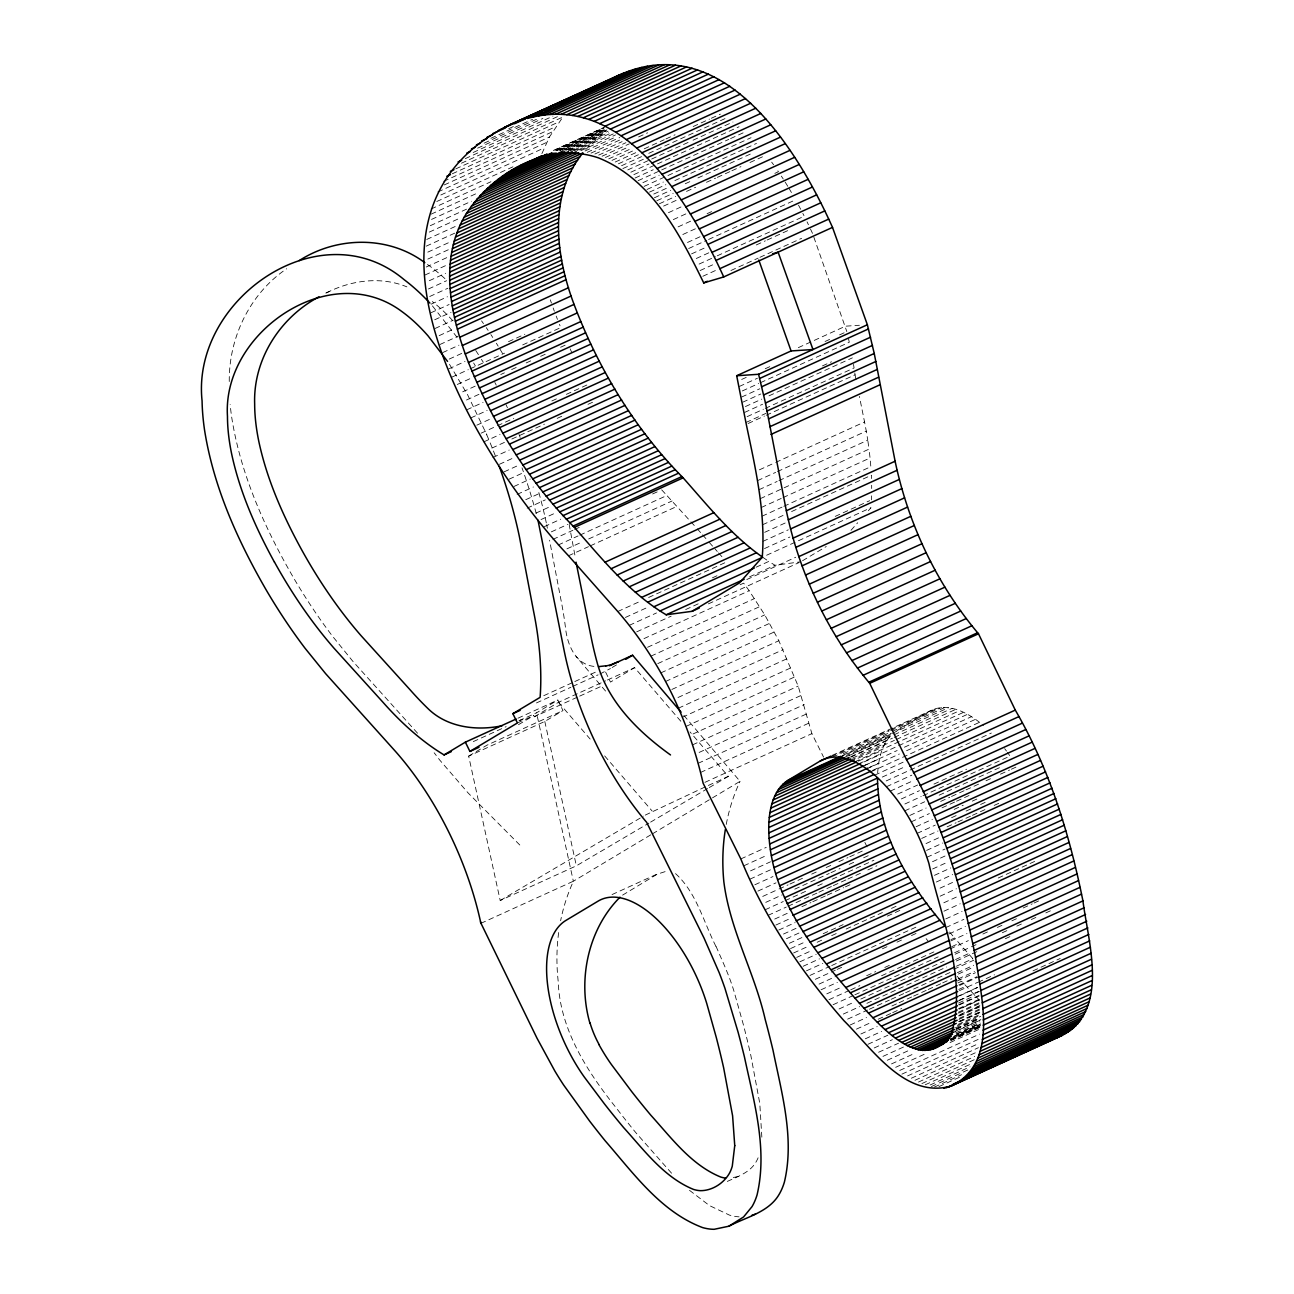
<?xml version="1.0" encoding="UTF-8"?>
<svg xmlns="http://www.w3.org/2000/svg" width="1294" height="1294" viewBox="0 0 1294 1294"><rect width="100%" height="100%" fill="white"/><g stroke="black" fill="none" stroke-linecap="round" stroke-linejoin="round"><path stroke-width="0.75" stroke-dasharray="5 3.75" d="M761.842 1137.151L759.788 1103.41L750.811 1055.322A581.766 290.535 65.5 0 0 743.387 1024.751L733.941 991.091A110.362 55.124 65.5 0 0 725.708 968.753M871.477 499.872L871.574 495.861M229.264 381.52C228.812 337.491 249.904 293.625 286.653 268.748M877.672 772.858C878.513 759.271 881.683 744.681 891.647 734.749L846.325 755.389M541.911 153.614L549.4 137.035L562.858 117.026L459.516 164.079M850.999 530.297L857.679 522.76M868.355 510.709L871.024 507.701L765.87 555.579M585.842 149.408L606.918 129.853L561.596 150.492M622.592 895.124L657.287 874.162L666.911 871.056M518.943 720.823L536.541 712.816L557.843 700.038L562.987 710.568L544.806 721.454L468.671 756.133L500.212 900.511L576.364 865.832L648.876 823.13M599.898 674.045L610.444 668.513M612.159 667.494L617.254 664.437M518.473 724.689L533.743 715.533L534.357 716.763L577.868 696.948M468.671 756.133L486.851 745.231L562.987 710.568M534.357 716.763L558.474 702.318L605.608 680.838M802.523 560.755L826.268 546.521M680.806 721.243L634.61 667.639L610.493 682.084L605.349 671.57M650.736 834.856L573.355 881.246L536.541 712.816M652.451 833.837L740.055 781.333L683.701 715.21M896.888 730.706L929.027 711.457C947.612 701.024 969.206 713.204 983.456 725.611M500.212 900.511L643.522 816.126M645.253 815.107L706.54 786.283M650.607 822.111L707.575 788.564M709.306 787.545L728.296 776.368L690.042 731.951M326.428 292.881C350.949 280.248 380.921 276.075 406.882 286.864M727.293 1181.422C737.968 1176.505 750.763 1172.186 756.569 1161.025A72.787 36.345 65.5 0 0 758.624 1156.432M508.785 128.64L514.219 126.149M490.895 138.296L532.594 119.307M484.134 143.149L538.53 118.385M477.615 148.163L542.882 118.433M473.151 152.498L552.926 116.169M465.306 158.628L557.763 116.525M455.779 168.867L559.121 121.798M452.302 173.784L555.627 126.731M443.616 181.338L552.392 131.81M444.246 184.929L549.4 137.035M437.873 191.949L546.65 142.421M440.817 195.006L544.159 147.937M436.757 201.508L514.721 166.004M553.331 150.492L604.088 127.378M554.948 150.039L603.91 127.734M555.272 150.072L604.217 127.782M556.21 150.169L603.344 128.704M556.501 150.379L603.635 128.915M557.229 150.476L604.363 129.012M559.024 150.023L604.363 129.384M560.237 150.023L605.56 129.384M431.145 208.981L490.96 181.726M559.704 150.702L606.854 129.238M562.162 150.767L605.673 130.953M564.944 150.217L603.02 132.878M566.384 150.185L608.083 131.195M568.406 150.055L599.235 136.016M568.762 150.622L608.633 132.473M431.209 214.125L478.343 192.66M570.233 150.816L595.628 139.251M572.886 150.444L610.962 133.104M574.051 150.816L592.183 142.566M576.978 150.444L613.243 133.929M579.858 150.072L588.932 145.947M581.022 150.622L615.475 134.932M431.533 219.414L471.404 201.249M585.034 150.994L615.847 136.954M587.169 152.369L619.794 137.504M430.287 225.69L466.536 209.175M591.067 153.096L621.88 139.073M594.9 154.018L622.107 141.628M429.284 232.095L460.114 218.055M598.701 155.102L625.892 142.712M638.589 136.938L647.647 132.797M602.082 156.218L629.288 143.844M605.43 157.48L628.997 146.74M426.729 239.455L455.747 226.256M608.73 158.871L632.313 148.131M611.997 160.391L633.753 150.476M426.244 246.151L455.245 232.936M325.764 293.075L329.388 291.425M615.232 162.025L636.988 152.126M644.234 148.826L664.178 139.736M665.989 138.911L675.047 134.786M693.18 126.537L709.5 119.097M711.312 118.272L720.386 114.147M618.419 163.804L638.363 154.73M427.813 252.136L451.38 241.412M621.573 165.713L641.517 156.639M648.763 153.339L726.727 117.835M622.883 168.576L644.638 158.677M427.813 259.091L449.568 249.192M627.784 169.918L691.239 141.014M693.066 140.189L732.938 122.024M630.857 172.215L648.99 163.95M426.26 267.001L448.015 257.085M633.898 174.625L655.654 164.726M657.481 163.901L739.052 126.747M635.111 178.006L653.244 169.74M424.95 275.04L448.517 264.3M638.12 180.675L659.875 170.776M661.687 169.935L728.765 139.396M730.576 138.571L745.085 131.956M642.908 182.648L659.228 175.224M429.317 280.701L445.621 273.277M644.072 186.401L751.038 137.698M428.476 288.966L446.608 280.717M647.016 189.458L663.337 182.033M649.491 192.127L665.812 184.702M674.87 180.578L756.456 143.424M653.777 194.068L668.286 187.468M429.689 296.52L447.821 288.271M654.424 197.772L670.745 190.331M685.254 183.732L690.689 181.257M697.935 177.941L750.52 154.002M656.883 200.732L673.203 193.291M431.145 304.171L447.465 296.747M659.342 203.773L675.662 196.348M686.532 191.399L695.606 187.274M706.475 182.308L715.55 178.184M717.361 177.359L730.042 171.584M731.87 170.759L740.928 166.619M749.986 162.494L762.684 156.72M663.596 206.102L678.105 199.502M430.999 312.744L449.131 304.494M668.464 212.669L682.973 206.07M434.719 319.764L451.04 312.323M673.301 219.608L685.998 213.833M774.831 173.38L778.454 171.714L776.513 168.948M435.027 328.498L453.159 320.233M439.167 335.647L453.676 329.048M678.088 226.887L694.409 219.462M707.09 213.688L712.541 211.197M439.895 344.527L458.027 336.262M682.828 234.505L695.509 228.731M442.645 352.615L458.949 345.191M687.502 242.463L700.2 236.689M688.651 248.529L706.783 240.28M708.594 239.455L795.616 199.81M449.196 359.101L461.893 353.327M691.562 253.883L706.071 247.283M448.678 368.919L464.999 361.495M508.51 341.681L524.83 334.24M696.269 258.509L708.95 252.734M699.1 264.073L715.42 256.649M717.232 255.824L804.253 216.195L802.83 213.413M451.978 377.104L468.299 369.68M470.11 368.855L504.563 353.165M522.679 344.916L560.755 327.576L559.445 324.293M700.086 270.543L714.595 263.944M756.294 244.954L765.352 240.83M767.164 240.005L788.919 230.089M457.251 384.48L471.76 377.88M702.836 276.269L717.345 269.67M462.702 391.839L475.383 386.065M500.762 374.5L504.401 372.85M511.648 369.55L518.894 366.251M526.157 362.951L533.403 359.635M540.649 356.335L547.912 353.036M560.593 347.261L566.028 344.786M730.916 270.511L758.106 258.137M759.918 257.312L801.617 238.322M466.471 400.024L479.168 394.233M466.778 409.81L483.083 402.385M470.838 417.93L487.142 410.489M476.839 425.16L491.332 418.56M481.142 433.166L495.651 426.551M497.462 425.726L513.767 418.302M551.842 400.962L557.277 398.487M566.351 394.363L588.107 384.447M483.746 441.917L500.066 434.477M491.898 448.096L504.579 442.322M511.842 439.022L544.467 424.157M557.164 418.383L562.599 415.908M587.977 404.343L595.24 401.043M492.885 457.494L509.205 450.069M499.403 464.303L513.896 457.704M504.175 471.825L518.684 465.225M509.027 479.217L523.536 472.617M798.333 347.649L845.467 326.185L859.41 325.263M741.672 379.465L747.107 376.991M765.239 368.741L770.674 366.267M825.071 341.487L830.505 339.012M839.563 334.887L844.998 332.412M513.944 486.479L530.265 479.039M739.311 386.469L757.443 378.22M742.319 390.95L758.64 383.525M760.451 382.7L849.285 342.247L848.088 336.941M517.099 494.405L533.419 486.981M741.624 397.048L759.756 388.782M525.736 499.71L540.245 493.111M742.659 402.24L760.791 393.991M822.434 365.911L831.492 361.786M745.425 406.559L761.745 399.134M768.992 395.835L852.39 357.856M527.176 508.154L545.308 499.888M744.503 412.479L762.619 404.229M747.107 416.668L763.428 409.244M765.239 408.419L854.072 367.965L853.28 362.935M535.894 513.12L550.403 506.504M746.023 422.459L765.967 413.368M748.094 423.51L764.414 416.086M766.226 415.261L855.059 374.807L854.8 372.915M541.021 519.557L555.53 512.942M544.353 526.626L560.674 519.201M551.341 531.866L567.662 524.426M552.91 539.372L572.854 530.297M574.665 529.472L580.1 526.998M652.613 493.968L658.064 491.494M558.102 545.049L578.046 535.959M579.858 535.134L666.879 495.505L695.946 527.321M566.934 548.85L581.443 542.251M588.689 538.951L672.087 500.972M568.519 555.757L588.463 546.683M590.274 545.858L677.296 506.229M759.4 469.835L773.893 463.236M775.704 462.411L864.554 421.957L859.41 396.417M757.508 480.656L775.64 472.391M777.451 471.566L866.284 431.112L864.554 421.957M758.996 489.714L777.128 481.465M778.939 480.64L867.773 440.17L866.284 431.112M760.257 498.675L869.034 449.131L867.773 440.17M761.276 507.507L781.22 498.433M783.032 497.608L870.053 457.979L869.034 449.131M762.053 516.209L781.997 507.135M783.808 506.31L870.83 466.681L870.053 457.979M762.57 524.766L784.326 514.866M791.588 511.567L871.363 475.238L871.477 478.586M764.673 532.335L786.428 522.436M762.894 541.377L788.289 529.828M617.788 611.512L641.371 600.788M648.617 597.488L724.753 562.809M764.511 548.575L789.89 537.026M835.212 516.387L869.665 500.697M625.406 617.448L648.973 606.724M712.428 577.82L717.879 575.345M756.149 567.193L768.83 561.402L774.977 565.268L800.824 561.774M629.305 625.342L656.495 612.952M749.598 576.817L774.977 565.268M746.8 579.534L795.745 557.245M636.713 631.844L671.165 616.154M685.674 609.555L698.356 603.78M740.055 584.791L743.678 583.141L749.161 590.727L764.754 614.893L778.842 640.74L798.188 686.095L811.888 733.633L823.566 757.087M708.368 603.877L799.013 562.599M644.008 638.605L749.161 590.727M647.55 647.275L754.515 598.556M543.771 695.687L572.983 682.391M574.811 681.55L596.728 671.57M536.444 702.949L570.897 687.26M572.708 686.435L598.087 674.87M650.931 656.155L759.707 606.627M517.956 718.202L557.843 700.038M607.42 680.013L634.61 667.639M473.297 741.608L506.164 726.646M517.422 722.958L533.743 715.533M579.68 696.123L601.435 686.224M657.789 663.596L764.754 614.893M660.862 672.88L769.639 623.336M665.553 681.501L774.33 631.957M671.877 689.443L778.842 640.74M677.991 697.515L783.145 649.637M678.46 708.174L787.237 658.63M682.342 717.264L791.119 667.736M685.998 726.419L794.775 676.891M693.034 733.973L798.188 686.095M692.565 744.859L801.342 695.315M699.116 752.445L804.27 704.551M698.145 763.314L806.922 713.77M700.523 772.486L809.316 722.942M704.923 782.352L811.888 733.633M708.352 785.442L728.296 776.368M832.204 755.356L934.947 708.788M831.169 756.699L889.188 730.285M891 729.46L938.134 707.996M832.673 757.071L888.881 731.482M890.693 730.657L941.45 707.543M843.364 753.69L890.515 732.226M892.326 731.385L944.895 707.446M842.507 755.486L891.453 733.197M839.677 757.249L890.547 734.216M892.262 733.31L948.47 707.721M845.16 757.055L892.294 735.59M894.122 734.766L952.125 708.336M849.414 755.421L889.301 737.256M480.883 923.35L573.452 881.182A200.327 173.137 57.6 0 0 560.625 920.73M850.902 756.602L887.15 740.087M850.724 757.2L892.423 738.211M894.235 737.386L955.878 709.306M852.568 758.074L885.209 743.225M850.918 760.176L894.429 740.362M896.241 739.537L959.695 710.632M858.084 758.219L883.462 746.654M854.8 761.842L963.577 712.315M858.359 761.131L881.926 750.407M858.731 763.864L896.807 746.525M898.618 745.7L967.508 714.32M864.311 761.842L880.616 754.402M862.71 766.21L897.146 750.52M904.409 747.22L971.487 716.666M865.039 765.272L879.532 758.672M869.617 767.293L878.691 763.169M866.705 768.879L899.33 754.014M906.593 750.714L975.482 719.335M872.625 770.383L878.06 767.908M870.7 771.871L979.477 722.327M612.046 894.575L659.794 872.835M874.679 775.155L903.681 761.94M882.265 777.079L905.832 766.339M886.196 780.929L991.35 733.051M886.455 786.72L911.833 775.155M740.815 858.941L766.21 847.376M890.288 791.119L913.855 780.379M897.664 794.095L917.608 785.021M743.856 865.783L767.423 855.059M901.336 798.948L919.452 790.683M933.961 784.083L966.602 769.218M750.536 870.878L770.48 861.804M904.878 803.995L921.199 796.554M923.01 795.729L1010.032 756.1L1007.363 752.315M749.97 879.144L771.725 869.244M904.7 810.869L924.644 801.795M939.153 795.179L1000.796 767.116M754.839 884.789L772.971 876.539M909.844 815.446L926.148 808.022M940.657 801.423L949.731 797.298M951.543 796.457L964.224 790.683M966.036 789.858L978.733 784.083M985.979 780.783L991.43 778.292M1000.488 774.168L1009.546 770.043M1011.374 769.218L1016.809 766.744M757.896 891.097L776.012 882.848M911.219 821.852L929.351 813.586M942.032 807.812L954.729 802.037M956.541 801.212L969.238 795.422M762.732 896.418L777.241 889.803M779.053 888.978L788.127 884.853M789.938 884.028L802.62 878.254M811.694 874.129L817.129 871.638M826.187 867.514L831.638 865.039M838.884 861.739L847.958 857.615M849.77 856.79L862.451 850.999M916.087 826.737L932.392 819.296M954.147 809.397L963.221 805.256M972.279 801.132L979.542 797.832M765.757 902.371L782.077 894.93M794.775 889.156L829.211 873.466M831.023 872.641L840.097 868.517M849.155 864.392L854.606 861.917M863.664 857.776L869.099 855.302M917.155 833.368L935.287 825.103M951.591 817.679L958.854 814.379M966.1 811.079L973.363 807.763M980.609 804.464L987.856 801.164M765.142 909.779L783.274 901.53M785.086 900.689L808.653 889.965M817.711 885.84L823.162 883.365M832.22 879.224L873.919 860.235M921.684 838.431L937.988 831.007M947.062 826.882L956.12 822.741M957.932 821.916L970.629 816.142M972.441 815.317L985.138 809.543M994.196 805.402L999.631 802.927M768.118 915.343L786.251 907.094M788.062 906.253L802.571 899.654M804.383 898.829L817.08 893.054M818.892 892.229L831.573 886.439M833.385 885.614L846.082 879.839M847.894 879.014L860.591 873.24M867.837 869.94L876.895 865.799M926.035 843.575L940.528 836.959M774.718 919.064L789.211 912.448M801.908 906.673L810.966 902.549M812.778 901.724L825.475 895.933M827.287 895.108L843.607 887.684M845.419 886.859L850.854 884.384M926.569 850.417L942.889 842.976M775.85 925.064L790.343 918.449M926.908 857.291L945.041 849.026M778.778 930.046L795.098 922.622M932.505 861.707L946.998 855.108M783.517 934.042L796.214 928.267M932.618 868.986L947.127 862.37M786.445 938.716L800.954 932.117M934.462 875.342L950.783 867.918M789.389 943.277L803.897 936.678M936.338 882.023L952.643 874.582M790.553 948.567L805.062 941.967M823.194 933.702L843.138 924.628M793.594 952.982L808.087 946.383M817.161 942.258L822.596 939.784M831.654 935.643L837.105 933.168M846.163 929.043L882.427 912.529M891.485 908.404L896.92 905.929M940.042 888.153L954.535 881.554M796.683 957.398L811.192 950.783M887.328 916.103L900.026 910.329M940.123 896.192L956.444 888.752M799.854 961.814L816.174 954.39M803.121 966.278L819.442 958.854M943.827 902.775L958.336 896.176M998.224 878.011L1036.3 860.672M806.486 970.824L822.806 963.383M943.908 911.202L960.213 903.762M809.963 975.433L829.907 966.359M831.719 965.534L916.928 926.714M945.752 918.934L962.073 911.494M815.366 979.299L835.309 970.225M837.121 969.4L842.556 966.925M882.443 948.761L887.878 946.286M896.952 942.145L902.387 939.67M911.461 935.546L916.896 933.071M819.07 984.087L835.374 976.663M945.752 927.588L963.884 919.338M821.059 989.781L837.364 982.34M949.133 933.896L965.453 926.455M826.769 993.873L841.278 987.273M866.656 975.708L875.731 971.584M884.789 967.459L890.223 964.984M950.928 939.622L954.551 937.972L976.161 962.396M950.637 941.013L966.958 933.572M1023.166 907.984L1032.224 903.859M1034.035 903.034L1039.47 900.543M828.969 999.696L848.913 990.622M850.724 989.797L859.798 985.656M881.554 975.757L934.122 951.802M951.834 946.626L959.097 943.326M950.233 948.89L968.365 940.625M982.874 934.025L988.309 931.551M997.383 927.426L1002.818 924.951M1011.876 920.81L1017.327 918.336M833.077 1004.742L853.005 995.652M854.833 994.827L938.215 956.848M954.6 952.724L963.658 948.599M955.182 954.196L969.675 947.58M971.487 946.755L976.938 944.28M1002.316 932.731L1007.751 930.24M1016.825 926.116L1022.26 923.641M1031.318 919.516L1036.753 917.042M1045.827 912.917L1051.262 910.426M839.062 1008.98L853.571 1002.365M860.817 999.065L944.216 961.086M955.538 959.55L968.236 953.759M956.363 961.005L978.118 951.09M1005.325 938.716L1010.76 936.241M843.332 1014.059L859.637 1006.619M866.899 1003.319L946.658 966.99M956.46 966.197L972.781 958.773M953.807 969.287L973.751 960.197M847.651 1019.122L867.595 1010.048M869.406 1009.223L889.35 1000.133M891.162 999.308L903.843 993.533M905.654 992.708L950.993 972.069M957.35 972.684L973.67 965.259M958.353 974.026L972.845 967.427M850.207 1024.977L866.527 1017.553M891.906 1005.988L897.34 1003.513M899.152 1002.688L911.849 996.914M913.661 996.089L926.358 990.314M928.17 989.489L940.851 983.699M942.663 982.874L951.737 978.749M958.158 978.943L974.479 971.503M957.285 980.981L975.417 972.732M856.434 1029.134L870.943 1022.535M878.189 1019.219L890.887 1013.445M892.698 1012.62L901.756 1008.495M957.964 982.906L961.588 981.24L979.364 1000.068L959.42 1009.142M958.886 984.928L977.019 976.679M959.647 985.446L977.779 977.196M860.866 1034.019L877.186 1026.595M958.773 989.441L966.02 986.141M959.485 990.638L977.617 982.372M978.183 982.227L994.504 974.786M956.703 996.881L978.458 986.966M865.314 1038.807L881.635 1031.383M959.598 995.879L977.698 987.419M958.66 1000.521L978.604 991.43M959.533 1000.44L979.477 991.366M867.951 1044.29L887.894 1035.2M958.611 1003.012L974.932 995.571M958.676 1004.694L978.62 995.62M1033.016 970.856L1060.207 958.466M959.355 1004.937L979.299 995.862M958.595 1008.592L978.523 999.518M959.032 1009.174L980.787 999.259M874.21 1047.962L892.342 1039.697M958.385 1012.199L980.14 1002.3M958.563 1013.121L980.318 1003.222M959.873 1014.69L979.817 1005.616M878.61 1052.265L898.554 1043.19M958.385 1015.936L980.14 1006.036M959.744 1015.984L979.687 1006.91M959.372 1018.265L979.315 1009.174M958.967 1019.413L980.723 1009.514M958.757 1021.484L980.512 1011.584M882.977 1056.373L904.732 1046.474M959.113 1021.694L980.868 1011.795M959.841 1021.759L979.784 1012.684M958.029 1024.411L979.784 1014.496M957.382 1025.721L980.949 1014.997M955.36 1027.873L980.739 1016.324M956.525 1028.568L980.092 1017.828M887.28 1060.271L910.847 1049.531M956.169 1028.892L979.736 1018.152M956.201 1029.458L979.768 1018.718M955.522 1031.124L980.901 1019.575M951.494 1033.291L980.496 1020.076M955.732 1032.838L979.736 1021.872M956.234 1033.874L980.27 1023.117M891.517 1063.911L915.084 1053.187M956.784 1034.197L980.351 1023.457M953.516 1036.51L980.706 1024.136M954.099 1036.381L979.477 1024.832M950.265 1038.985L981.078 1024.945M953.5 1037.804L980.69 1025.43M950.589 1039.616L979.59 1026.401M950.847 1039.794L979.865 1026.579M951.608 1039.858L980.852 1026.611M950.556 1040.764L980.237 1027.274M895.674 1067.324L926.504 1053.284M950.071 1042.543L980.884 1028.504M899.751 1070.445L979.526 1034.132M901.902 1074.149L979.865 1038.645M907.579 1075.912L978.296 1043.708M911.332 1078.242L978.41 1047.687M914.971 1080.28L976.614 1052.2M918.481 1082.059L974.689 1056.454M921.894 1083.563L974.463 1059.624M925.178 1084.809L972.312 1063.344M930.143 1084.987L970.031 1066.822M931.389 1086.572L969.465 1069.232M934.333 1087.106L961.539 1074.732M938.991 1086.604L960.746 1076.689M520.01 720.273L522.598 719.157M738.162 1176.472L729.945 1178.268M593.946 666.394C575.07 664.372 567.031 643.733 565.429 627.234A254.756 127.233 65.5 0 0 560.836 599.219L549.562 540.213M762.667 557.229L768.83 561.402M427.457 264.477L431.403 267.324A178.265 89.027 65.5 0 1 446.948 280.507M675.533 873.628C696.706 892.747 703.661 922.476 716.326 947.176M689.508 1190.334L709.452 1205.571L729.347 1215.066A117.77 58.812 65.5 0 0 739.036 1216.845M519.8 845.014L468.104 792.947L439.653 759.966A206.943 103.342 65.5 0 0 434.153 752.784M671.57 1173.205L635.775 1132.606A644.202 321.721 65.5 0 1 616.591 1108.392C587.298 1071.658 559.849 1029.603 558.167 981.078A200.327 173.137 57.6 0 1 558.668 932.473M661.687 489.844L666.879 495.505M432.422 305.885L458.141 338.672M957.172 976.274L961.588 981.24M697.272 528.825L701.267 533.354M702.593 534.859L707.931 540.876M709.258 542.396L717.248 551.438M718.591 552.942L722.586 557.455M417.541 733.213L352.793 661.25L332.251 635.888A333.981 166.797 65.5 0 1 293.35 577.48C264.704 527.903 240.652 474.477 231.739 417.525A178.265 89.027 65.5 0 1 230.17 404.585M558.474 702.318L590.145 739.068M604.654 755.906L652.16 811.047M605.56 691.045L575.943 656.284M949.602 932.02L954.551 937.972M926.116 938.635L928.024 941.061M1004.645 748.628L1006.489 751.054M771.677 162.154L773.618 164.791M481.562 320.88L483.455 323.581M486.269 327.625L488.129 330.423M781.333 176.097L783.242 179.009M475.707 350.448L478.57 354.815M449.471 364.293L467.635 394.832L486.819 434.8M490.911 334.596L492.739 337.459M785.134 182.05L787.981 186.627M481.433 359.328L483.325 362.369M496.362 343.217L498.158 346.161M788.919 188.212L791.718 192.984M499.953 349.089L502.606 353.618M473.636 362.983L475.399 365.992M798.527 205.164L800.695 209.272M494.826 382.442L496.265 385.175M864.861 842.394L867.126 846.988M807.052 221.84L808.427 224.703M810.481 229.022L812.503 233.373M506.1 404.828L507.442 407.739M570.12 348.862L571.624 352.13M556.226 316.124L557.471 319.392M553.169 307.972L554.35 311.223M813.845 237.158L846.826 331.587M550.322 299.852L551.422 303.087M536.25 513.572L535.36 510.24A333.981 166.797 65.5 0 0 522.016 467.862M569.134 524.264L575.474 558.312M544.806 721.454L576.364 865.832M855.059 374.807L856.24 380.695M546.683 524.766L547.378 528.243M871.655 485.266L871.671 488.55M716.019 946.302A97.115 1.763 66.6 0 1 725.837 968.85M726.241 824.424A200.327 173.396 60.5 0 1 740.055 781.333M518.959 434.412A286.395 143.019 65.5 0 1 520.172 437.437M538.838 492.545A286.395 143.019 65.5 0 1 546.715 524.782M452.754 320.686A141.822 70.83 65.5 0 0 444.36 312.032A136.323 68.081 65.5 0 0 432.309 301.583M486.754 434.833A286.395 143.019 65.5 0 1 495.343 455.86"/><path stroke-width="1.5" d="M699.294 608.018L692.047 611.318L666.2 614.796C629.45 592.927 602.147 559.057 574.358 527.386C527.968 480.721 492.933 423.348 468.46 362.466C450.312 315.865 438.197 258.8 466.422 213.461C493.58 171.665 548.591 140.917 598.459 157.868C651.594 179.203 679.916 234.295 703.726 282.901L723.734 276.932L832.511 227.388C796.991 148.147 722.812 28.387 618.856 75.181L510.079 124.709C329.097 213.656 474.849 456.297 568.519 555.757L617.788 611.512C660.15 660.296 688.861 720.321 703.111 783.177L740.815 858.941C765.061 918.74 801.649 972.425 844.028 1020.772C872.124 1048.674 905.185 1099.043 951.041 1086.07L1062.034 1035.475C1110.026 1010.048 1088.205 942.792 1082.932 900.899C1069.572 834.501 1049.499 768.943 1015.289 710.099L978.49 633.785C936.872 584.467 908.372 524.296 895.108 461.23L874.243 353.472L867.368 324.745L832.511 227.388M653.891 606.757L762.667 557.229C731.692 535.667 707.947 505.792 683.135 477.842C634.691 428.961 598.281 368.612 574.051 304.381C555.919 256.228 547.799 195.718 582.931 152.935L474.138 202.479M951.041 1086.07C998.984 1063.231 981.483 998.402 975.514 957.236C962.073 888.525 941.935 820.493 906.496 759.643L869.714 683.329C828.095 633.995 799.595 573.84 786.331 510.758L765.466 403L758.591 374.289L736.69 375.729L746.282 424.335C755.34 467.943 765.822 512.343 762.247 557.245L739.553 582.85L692.047 611.318M768.733 827.545C768.976 810.432 772.583 790.213 788.111 780.25L820.25 760.985C840.728 749.808 863.81 764.722 878.642 778.729C902.533 801.811 918.95 831.848 928.882 863.357C940.948 917.786 967.556 977.471 951.494 1033.291C923.35 1076.64 880.405 1025.98 859.459 1003.303C815.899 953.678 768.846 897.276 768.733 827.545L877.51 778.017C877.655 834.533 909.229 884.514 944.766 926.083L835.989 975.611M620.004 897.195C588.01 929.173 577.447 980.027 589.87 1023.02M274.474 562.065A286.395 143.019 65.5 0 0 334.095 648.294L382.992 702.286A254.756 127.233 65.5 0 0 444.068 754.92L465.371 742.158L516.144 719.027M465.371 742.158L469.916 751.426L517.422 722.958L512.877 713.673L540.116 697.353A254.756 127.233 65.5 0 0 533.646 611.609L519.492 537.156A286.395 143.019 65.5 0 0 499.306 466.487M625.778 659.325L632.588 655.249L681.081 712.137M480.527 921.716L480.883 923.35L480.527 921.716A206.943 103.342 65.5 0 0 395.673 751.636L325.603 673.624L305.06 648.262A333.981 166.797 65.5 0 1 266.143 589.87C237.514 540.277 213.461 486.851 204.533 429.915A178.265 89.027 65.5 0 1 202.074 400.865C191.156 299.804 320.055 208.9 404.197 279.714A178.265 89.027 65.5 0 1 424.853 297.863L429.915 303.12M318.955 296.827C280.054 317.418 253.09 359.441 254.659 403.938A136.323 68.081 65.5 0 0 256.05 424.901A141.806 70.814 65.5 0 0 258.768 441.205C266.887 479.459 282.885 515.562 301.615 549.724A286.395 143.019 65.5 0 0 361.285 635.92L410.182 689.896A254.756 127.233 65.5 0 0 428.54 709.128C447.805 727.6 476.92 731.045 502.137 725.74M602.923 83.334L618.856 75.181M299.221 260.595C336.877 236.317 388.394 235.379 424.804 262.65M480.98 923.285L536.994 1038.176L554.835 1070.995A206.425 103.083 65.5 0 0 563.65 1085.035L589.611 1121.073A645.463 322.352 65.5 0 0 605.042 1140.645C633.413 1173.189 660.749 1211.782 702.593 1227.585A117.722 58.78 65.5 0 0 714.175 1229.3L728.926 1226.194C745.991 1217.104 768.879 1212.397 779.263 1194.152A117.77 58.812 65.5 0 0 784.39 1182.085C794.775 1138.348 781.689 1093.171 773.036 1050.34A644.186 321.705 65.5 0 0 765.175 1019.349C754.548 972.522 729.832 929.788 723.847 881.78A200.327 173.396 60.5 0 1 725.352 829.486M1062.034 1035.475L948.761 1086.992M728.926 1226.194L743.565 1216.975L752.024 1206.623A117.722 58.78 65.5 0 0 757.055 1194.944C767.843 1149.088 753.981 1101.938 744.471 1057.069A645.463 322.352 65.5 0 0 738.065 1032.094L724.963 988.357A206.425 103.099 65.5 0 0 719.124 972.522L704.033 938.069L646.693 822.386A206.943 103.342 65.5 0 1 564.2 650.882L537.997 520.22M504.304 127.394L624.614 72.787M498.513 130.403L607.29 80.859M510.079 124.709L630.356 70.717M492.691 133.686L505.388 127.912M514.446 123.787L525.332 118.838M534.39 114.697L541.636 111.397M545.275 109.747L550.71 107.273M559.768 103.148L570.654 98.182M574.277 96.532L581.524 93.233M521.579 120.245L636.066 68.938M487.013 137.277L492.464 134.802M527.289 118.482L532.999 117.01L641.775 67.482M481.578 141.014L487.029 138.539M532.999 117.01L538.676 115.862L647.453 66.317M476.402 144.896L480.025 143.246M538.676 115.862L544.321 115.004L653.114 65.476M471.453 148.939L475.076 147.29M544.321 115.004L549.966 114.47L658.743 64.926M466.746 153.113L470.369 151.463M549.966 114.47L555.579 114.244L664.356 64.7M555.579 114.244L561.175 114.325L669.952 64.781M458.06 161.928L461.683 160.278M561.175 114.325L566.74 114.713L675.533 65.169M566.74 114.713L572.304 115.425L681.081 65.881M450.344 171.342L453.968 169.692M446.851 176.259L450.474 174.609M572.304 115.425L577.82 116.444L686.596 66.9M577.82 116.444L583.319 117.77L692.096 68.226M583.319 117.77L588.802 119.404L697.579 69.876M588.802 119.404L594.253 121.361L703.03 71.833M594.253 121.361L599.672 123.642L708.449 74.098M599.672 123.642L605.074 126.214L713.851 76.669M519.864 165.875L541.62 155.959M533.193 159.938L542.267 155.814M515.384 168.236L546.683 154.229M510.871 170.824L547.136 154.31M541.992 156.978L547.443 154.504M506.472 173.59L551.794 152.951M546.343 155.814L551.778 153.339M502.218 176.453L552.991 153.323M550.646 154.843L554.269 153.193M498.141 179.381L556.161 152.967M605.074 126.214L610.428 129.109L719.205 79.565M494.243 182.405L561.321 151.867M559.137 153.485L562.761 151.835M490.458 185.56L564.782 151.705M486.835 188.795L568.422 151.641M483.406 192.094L572.239 151.641M610.428 129.109L615.766 132.295L724.543 82.751M480.139 195.475L576.234 151.721M477.065 198.936L578.58 152.708M615.766 132.295L621.055 135.789L729.848 86.261M471.404 206.07L580.181 156.525M468.832 209.741L577.609 160.197M621.055 135.789L626.328 139.59L735.105 90.062M466.422 213.461L575.199 163.934M464.19 217.263L572.967 167.719M626.328 139.59L631.553 143.699L740.33 94.155M462.12 221.112L570.897 171.568M460.227 225.01L569.004 175.483M458.48 228.973L567.257 179.429M631.553 143.699L636.729 148.098L745.522 98.554M456.911 232.985L565.688 183.441M455.504 237.045L564.281 187.501M636.729 148.098L641.889 152.789L750.666 103.245M454.243 241.153L563.019 191.609M453.256 244.906L562.033 195.378M641.889 152.789L646.984 157.755L755.761 108.211M452.382 248.691L561.159 199.163M451.622 252.508L560.399 202.98M646.984 157.755L652.03 162.995L760.807 113.468M450.991 256.358L559.768 206.83M450.474 260.256L559.251 210.712M652.03 162.995L657.045 168.527L765.822 118.983M450.086 264.17L558.862 214.642M449.794 268.149L558.587 218.605M657.045 168.527L661.994 174.302L770.771 124.774M449.633 272.144L558.41 222.617M449.584 276.204L558.361 226.66M661.994 174.302L666.879 180.351L775.672 130.807M449.649 280.297L558.426 230.753M449.811 284.437L558.587 234.893M666.879 180.351L671.715 186.627L780.508 137.099M450.102 288.627L558.879 239.099M450.49 292.865L559.267 243.337M671.715 186.627L676.503 193.162L785.28 143.618M450.975 297.167L559.752 247.623M451.574 301.518L560.351 251.974M676.503 193.162L681.21 199.907L789.987 150.363M452.269 305.918L561.046 256.374M452.949 309.67L561.725 260.126M681.21 199.907L685.836 206.862L794.613 157.318M453.693 313.471L562.469 263.927M454.517 317.321L563.294 267.777M685.836 206.862L690.398 214.011L799.174 164.484M455.423 321.219L564.2 271.675M456.394 325.166L565.171 275.622M457.445 329.145L566.222 279.601M690.398 214.011L694.878 221.371L803.671 171.827M459.758 337.249L568.535 287.705M694.878 221.371L699.294 228.892L808.071 179.348M462.379 345.498L571.155 295.97M699.294 228.892L703.596 236.576L812.373 187.032M465.274 353.925L574.051 304.381M703.596 236.576L707.818 244.404L816.611 194.86M468.46 362.466L577.237 312.938M707.818 244.404L711.959 252.362L820.736 202.834M471.922 371.152L580.699 321.608M711.959 252.362L715.986 260.45L824.763 210.922M474.283 376.748L583.06 327.204M715.986 260.45L719.901 268.651L828.694 219.107M476.742 382.377L585.519 332.833M703.726 282.901L707.349 281.251M479.298 388.022L588.074 338.494M481.966 393.7L590.743 344.155M484.716 399.377L593.493 349.833M487.547 405.038L596.324 355.51M490.475 410.716L599.251 361.172M493.467 416.361L602.244 366.833M496.54 421.99L605.317 372.462M499.678 427.602L608.471 378.058M502.897 433.15L611.674 383.622M506.164 438.682L614.941 389.138M509.48 444.133L618.257 394.605M512.845 449.536L621.621 400.008M516.274 454.873L625.051 405.345M519.719 460.146L628.512 410.602M522.954 464.934L631.731 415.39M526.205 469.641L634.982 420.097M736.69 375.729L791.087 350.949L812.972 349.526L778.115 252.152L772.664 253.786M529.489 474.267L638.265 424.739M758.591 374.289L867.368 324.745M532.788 478.829L641.565 429.284M759.707 378.446L868.484 328.919M536.088 483.293L644.881 433.749M539.42 487.66L648.197 438.132M761.778 386.712L870.555 337.184M542.768 491.946L651.545 442.419M763.703 394.913L872.479 345.369M546.117 496.152L654.893 446.608M549.481 500.244L658.258 450.716M765.466 403L874.243 353.472M552.845 504.256L661.638 454.712M767.083 411.007L875.86 361.479M556.226 508.154L665.003 458.626M559.606 511.955L668.383 462.427M768.539 418.916L877.316 369.388M562.971 515.659L671.748 466.115M566.351 519.25L675.128 469.722M769.833 426.729L878.61 377.185M569.716 522.744L678.493 473.2M770.965 434.428L879.742 384.884M573.08 526.108L681.857 476.564M574.358 527.386L683.135 477.842M605.107 562.178L713.884 512.634M611.059 568.745L719.852 519.201M617.092 575.054L725.869 525.51M623.158 581.087L731.935 531.543M786.331 510.758L895.108 461.23M629.256 586.829L738.033 537.285M788.289 519.832L897.066 470.288M635.386 592.28L744.179 542.736M790.505 528.971L899.298 479.443M641.549 597.424L750.326 547.88M647.728 602.244L756.505 552.716M793.012 538.175L901.789 488.631M795.761 547.394L904.555 497.85M660.053 610.946L754.321 568.017M666.2 614.796L744.163 579.291M798.786 556.63L907.563 507.086M802.054 565.85L910.83 516.306M805.547 575.037L914.324 525.493M609.506 665.747L632.588 655.249M512.877 713.673L520.139 710.374M809.3 584.176L918.077 534.632M444.068 754.92L451.38 751.588M813.263 593.234L922.04 543.69M469.916 751.426L478.99 747.301M817.436 602.195L926.213 552.667M821.819 611.043L930.596 561.515M826.413 619.761L935.19 570.217M831.185 628.318L939.962 578.774M836.118 636.697L944.895 587.169M841.229 644.881L950.006 595.353M846.486 652.855L955.279 603.327M851.889 660.603L960.682 611.059M857.421 668.092L966.197 618.564M863.066 675.322L971.843 625.778M868.808 682.261L977.601 632.734M869.714 683.329L978.49 633.785M820.25 760.985L831.136 756.036M788.111 780.25L840.696 756.311M785.393 782.094L841.601 756.505M782.87 784.277L842.701 757.039M780.525 786.784L843.979 757.896M778.373 789.615L849.09 757.427M776.432 792.753L850.756 758.899M774.685 796.198L854.461 759.869M773.149 799.935L856.547 761.956M771.839 803.946L860.672 763.492M770.755 808.2L863.227 766.097M769.898 812.713L867.805 768.118M769.283 817.436L870.813 771.208M906.496 759.643L1015.289 710.099M768.895 822.402L874.048 774.508M910.038 766.194L1018.815 716.65M768.814 832.899L877.591 783.355M769.121 838.383L877.898 788.855M913.467 772.696L1022.26 723.168M769.671 844.011L878.448 794.484M916.815 779.15L1025.592 729.606M770.448 849.754L879.224 800.226M920.05 785.507L1028.827 735.979M771.45 855.609L880.227 806.065M923.156 791.782L1031.933 742.255M772.68 861.545L881.457 812.017M926.148 797.961L1034.925 748.417M774.135 867.562L882.912 818.018M775.818 873.612L884.595 824.068M929.011 804.011L1037.788 754.467M777.694 879.677L886.471 830.133M931.729 809.931L1040.505 760.403M779.781 885.727L888.557 836.183M934.317 815.738L1043.093 766.194M782.061 891.76L890.838 842.216M936.759 821.415L1045.536 771.871M939.072 826.963L1047.849 777.435M784.536 897.745L893.313 848.217M941.256 832.414L1050.032 782.87M787.189 903.697L895.966 854.153M943.31 837.752L1052.087 788.224M790.019 909.536L898.796 860.009M945.251 843.025L1054.028 793.481M792.996 915.279L901.772 865.751M947.095 848.233L1055.872 798.705M796.133 920.891L904.91 871.347M948.842 853.442L1057.619 803.897M799.401 926.358L908.178 876.814M950.54 858.666L1059.317 809.122M802.814 931.664L911.591 882.12M952.19 863.923L1060.967 814.395M953.807 869.293L1062.584 819.749M806.34 936.807L915.117 887.263M955.409 874.76L1064.186 825.216M810.173 942.113L918.95 892.569M956.994 880.357L1065.771 830.813M813.975 947.289L922.751 897.745M958.595 886.099L1067.372 836.555M818.018 952.675L926.795 903.131M960.197 891.987L1068.973 842.443M822.256 958.223L931.033 908.679M961.798 898.02L1070.575 848.476M826.672 963.917L935.449 914.389M963.399 904.199L1072.176 854.655M831.249 969.724L940.042 920.196M965 910.507L1073.777 860.979M966.602 916.945L1075.379 867.417M968.171 923.495L1076.948 873.968M840.825 981.548L947.79 932.845M969.724 930.143L1078.5 880.599M845.775 987.516L949.117 940.447M971.244 936.856L1080.021 887.328M850.32 992.87L950.022 947.451M972.732 943.633L1081.509 894.105M854.881 998.143L950.961 954.374M974.156 950.443L1082.932 900.899M859.459 1003.303L953.727 960.374M864.004 1008.317L954.649 967.039M975.514 957.236L1084.291 907.709M868.517 1013.137L955.538 973.509M976.792 964.03L1085.569 914.486M872.949 1017.747L956.347 979.768M977.989 970.759L1086.766 921.231M877.3 1022.082L957.075 985.753M979.073 977.423L1087.866 927.895M881.521 1026.126L957.673 991.463M980.059 983.99L1088.836 934.446M885.242 1029.523L957.754 996.509M980.917 990.428L1089.694 940.884M888.816 1032.644L957.722 1001.281M892.262 1035.491L957.544 1005.761M981.645 996.72L1090.438 947.176M895.577 1038.063L957.22 1009.999M898.732 1040.376L956.751 1013.946M982.243 1002.834L1091.02 953.29M901.74 1042.414L956.12 1017.65M904.587 1044.193L957.156 1020.238M982.696 1008.754L1091.473 959.21M907.256 1045.698L956.217 1023.408M910.232 1047.186L953.743 1027.371M983.003 1014.464L1091.78 964.92M913.014 1048.383L954.713 1029.393M915.634 1049.288L953.694 1031.965M983.149 1019.947L1091.926 970.403M918.093 1049.952L952.546 1034.262M920.438 1050.356L951.268 1036.332M922.703 1050.55L949.893 1038.176M924.886 1050.534L948.453 1039.81M944.442 1041.945L948.065 1040.279M927.022 1050.34L946.965 1041.266M941.789 1043.918L947.224 1041.444M983.149 1025.188L1091.942 975.66M930.079 1049.741L944.588 1043.126M933.103 1048.738L943.294 1044.064M983.003 1030.186L1091.796 980.642M982.712 1034.925L1091.505 985.397M982.275 1039.422L1091.068 989.878M981.709 1043.643L1090.486 994.099M980.998 1047.622L1089.774 998.078M980.14 1051.343L1088.933 1001.799M979.17 1054.82L1087.963 1005.276M978.086 1058.071L1086.863 1008.527M976.889 1061.096L1085.666 1011.552M975.563 1063.894L1084.34 1014.367M974.156 1066.499L1082.932 1016.971M972.635 1068.909L1081.412 1019.381M971.018 1071.141L1079.794 1021.597M969.319 1073.195L1078.096 1023.667M967.54 1075.104L1076.317 1025.56M965.68 1076.851L1074.457 1027.307M963.739 1078.468L1072.516 1028.924M961.733 1079.94L1070.51 1030.396M944.005 1088.367L947.645 1086.717M953.08 1084.243L1068.44 1031.739M946.432 1087.753L1066.288 1032.968M618.645 661.59L613.566 663.66M751.668 1215.438L755.47 1214.079M1055.208 1038.225L1057.538 1037.448M605.932 665.795L598.572 666.636M670.518 754.952C639.139 732.388 609.28 703.354 597.925 665.359A206.943 103.358 65.5 0 1 591.407 638.492L576.04 562.162M447.546 361.382L428.023 335.842A141.822 70.83 65.5 0 0 417.169 324.422A136.323 68.081 65.5 0 0 402.046 311.676C330.682 257.943 222.018 332.332 227.469 416.312A136.323 68.081 65.5 0 0 228.86 437.275A141.806 70.814 65.5 0 0 231.577 453.596C239.681 491.833 255.694 527.952 274.425 562.114M719.901 268.651L723.734 276.932M758.785 260.029L791.087 350.949M599.138 1044.598A97.115 82.654 73.5 0 1 590.032 1022.972M598.993 1044.695A110.362 55.124 65.5 0 0 611.415 1064.525L631.747 1091.651A581.766 290.535 65.5 0 0 650.85 1115.234C671.554 1138.073 691.303 1165.021 720.693 1177.022A72.787 36.345 65.5 0 0 725.513 1178.09M613.534 663.854A65.137 38.755 -50 0 1 605.883 665.973M734.749 1145.643L732.275 1166.169A72.787 36.345 65.5 0 1 729.363 1173.415C723.572 1183.363 712.234 1190.674 700.572 1190.674A72.787 36.345 65.5 0 1 693.503 1189.412C664.113 1177.411 644.363 1150.463 623.659 1127.624A581.766 290.535 65.5 0 1 604.557 1104.041L584.209 1076.915A110.378 55.124 65.5 0 1 565.996 920.374L598.135 901.109A110.378 55.124 65.5 0 1 706.75 1003.481L716.197 1037.125A581.766 290.535 65.5 0 1 723.621 1067.712L732.598 1115.8L734.749 1145.643"/></g></svg>
